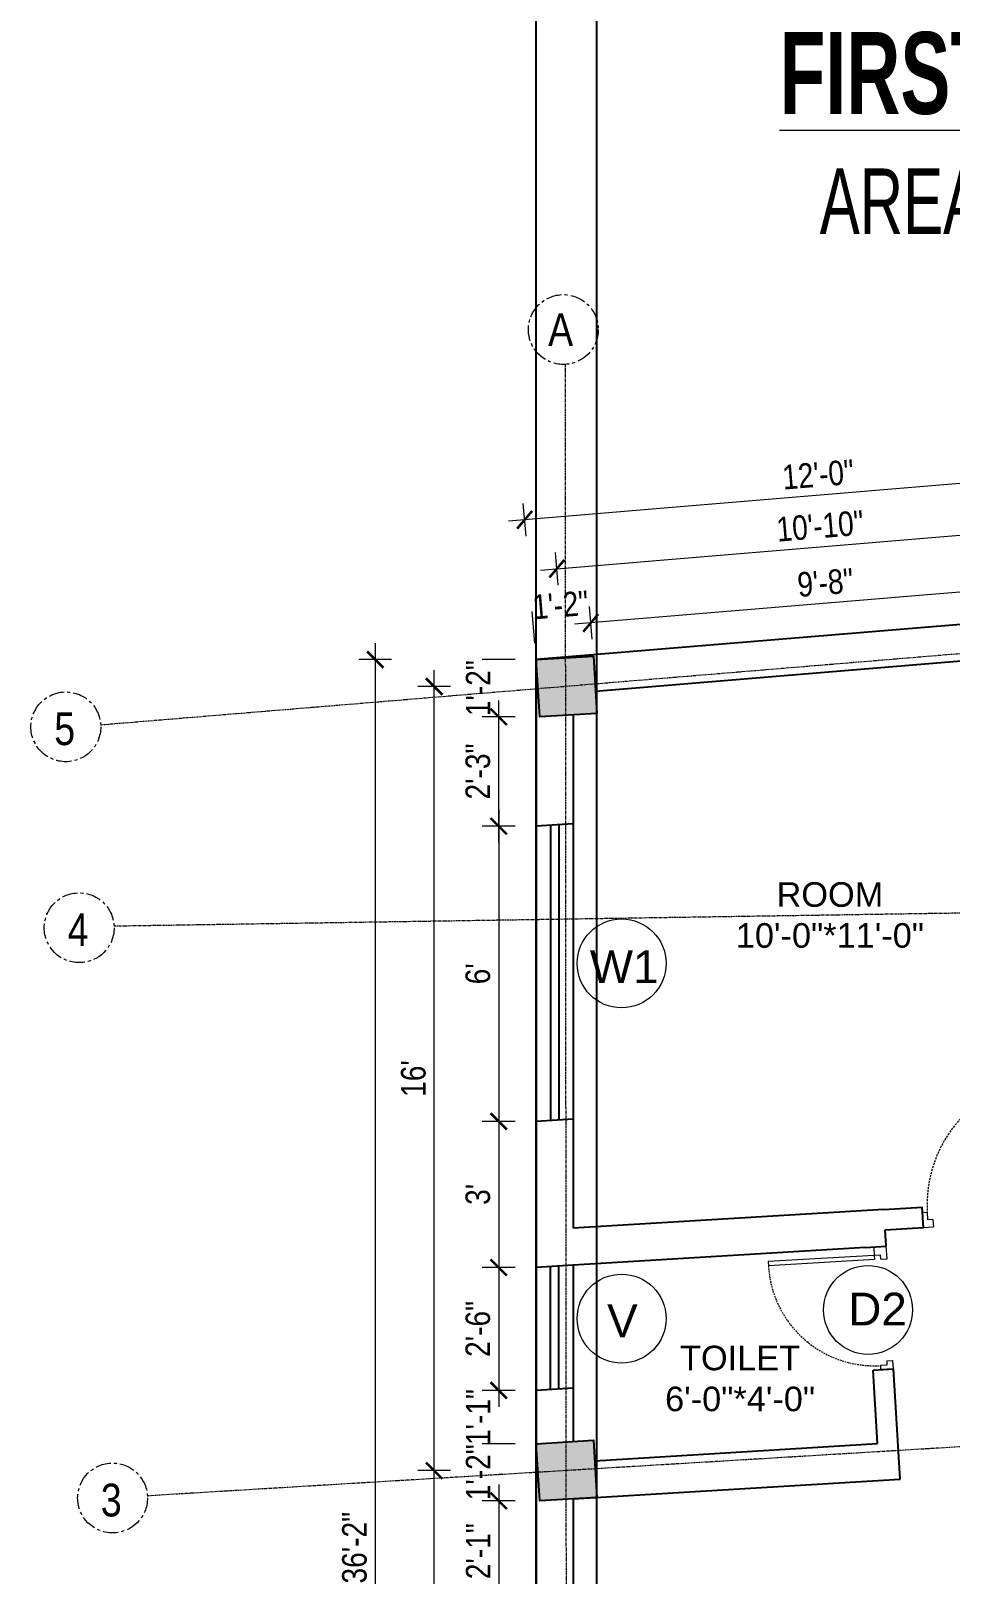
# Model space of a CAD drawing. Header units: inches. Extents: x -10117506 to -5032697, y -6529230 to -3254494.
# Drawn here: x -5037881.2 to -5037656.7, y -3256853.7 to -3256476.5 of the extents above; entities that cross this region are included whole.
import ezdxf

# ---------------------------------------------------------------- set-up
doc = ezdxf.new("R2010")
doc.units = ezdxf.units.IN
doc.header["$LTSCALE"] = 2
doc.header["$MEASUREMENT"] = 0
doc.header["$PDMODE"] = 34
doc.linetypes.add('CENTER', pattern=[2, 1.25, -0.25, 0.25, -0.25])
doc.linetypes.add('HIDDEN', pattern=[0.375, 0.25, -0.125])
doc.layers.get('0').update_dxf_attribs({"linetype": 'CONTINUOUS'})
doc.layers.get('DEFPOINTS').update_dxf_attribs({"color": 141, "linetype": 'CONTINUOUS'})
for name, color, linetype, lineweight in [('Annotate-Lite.w', 177, 'CONTINUOUS', 9), ('Annotations-Bold.w', 177, 'CONTINUOUS', 13), ('DIM 1-100', 4, 'CONTINUOUS', 13), ('Door-Window.w', 4, 'CONTINUOUS', 15), ('TEXT', 181, 'CONTINUOUS', 25), ('Text-100.w', 254, 'CONTINUOUS', 9)]:
    doc.layers.add(name, color=color, linetype=linetype, lineweight=lineweight)
doc.styles.add('ARAIL', font='ARIALN.TTF')
doc.styles.add('Arial', font='arial.ttf', dxfattribs={"width": 0.8, "height": 12})
doc.styles.add('arial.', font='arial.ttf')
doc.styles.add('gaurav', font='arial.ttf')
doc.styles.get("Standard").update_dxf_attribs({"font": 'ARIALN.TTF'})
doc.dimstyles.new('1 by 96', dxfattribs={"dimtxt": 6, "dimasz": 4, "dimexe": 4, "dimexo": 4, "dimgap": 2, "dimtad": 1, "dimdec": 0, "dimzin": 0, "dimdsep": 46, "dimlunit": 4, "dimtxsty": 'Standard', "dimblk": 'ARCHTICK', "dimcen": 0, "dimdle": 4, "dimadec": 0, "dimazin": 0, "dimtfac": 1, "dimtdec": 0, "dimtix": 1, "dimtofl": 0, "dimtmove": 1, "dimatfit": 3, "dimldrblk": 'ARCHTICK', "dimfxl": 4, "dimfxlon": 1, "dimtolj": 1, "dimtzin": 0, "dimlwd": -1, "dimlwe": -1, "dimarcsym": 0})

# ---------------------------------------------------------------- blocks, each defined once
blk = doc.blocks.new('3-0')
at = {"ltscale": 3}
for p, q in [((11063.05, 10097.68), (11065.97, 10099.9)), ((11065.25, 10097.81), (11066.71, 10098.92)), ((11065.97, 10099.9), (11066.71, 10098.92)), ((11063.05, 10097.68), (11064.53, 10095.73)), ((11065.99, 10096.84), (11064.53, 10095.73)), ((11065.99, 10096.84), (11065.25, 10097.81)), ((11085.5, 10074.13), (11110.32, 10092.96)), ((11086.24, 10073.15), (11111.05, 10091.97)), ((11111.05, 10091.97), (11110.32, 10092.96)), ((11084.04, 10073.02), (11082.57, 10071.91)), ((11082.57, 10071.91), (11084.79, 10068.98)), ((11084.04, 10073.02), (11084.78, 10072.04)), ((11084.78, 10072.04), (11086.24, 10073.15)), ((11086.24, 10073.15), (11085.5, 10074.13)), ((11087.72, 10071.2), (11086.24, 10073.15)), ((11084.79, 10068.98), (11087.72, 10071.2))]:
    blk.add_line(p, q, dxfattribs=at)
at = {"layer": 'Door-Window.w', "color": 9, "linetype": 'HIDDEN', "lineweight": 18}
blk.add_arc((11085.5, 10074.13), 31.16, 37.1906, 127.1465, dxfattribs=at)
blk = doc.blocks.new('_ArchTick')
at = {"color": 0, "linetype": 'ByBlock', "const_width": 0.15}
blk.add_lwpolyline([(-0.5, -0.5), (0.5, 0.5)], dxfattribs=at)
blk = doc.blocks.new('*D1204')
at = {"layer": 'DEFPOINTS', "color": 0, "ltscale": 0.5, "transparency": 16777216}
for p in [(-5037757.79, -3256670.88), (-5037766.97, -3256743.01), (-5037757.79, -3256743.01)]:
    blk.add_point(p, dxfattribs=at)
at = {"layer": 'DIM 1-100', "color": 0, "ltscale": 0.5, "transparency": 16777216}
for p, q in [((-5037766.97, -3256666.88), (-5037766.97, -3256747.01)), ((-5037762.97, -3256670.88), (-5037770.97, -3256670.88)), ((-5037762.97, -3256743.01), (-5037770.97, -3256743.01))]:
    blk.add_line(p, q, dxfattribs=at)
at = {"layer": 'DIM 1-100', "color": 0, "ltscale": 0.5, "transparency": 16777216, "xscale": 4, "yscale": 4, "zscale": 4}
for p, rotation in [((-5037766.97, -3256670.88), 90), ((-5037766.97, -3256743.01), 270)]:
    blk.add_blockref('_ArchTick', p, dxfattribs=dict(at, rotation=rotation))
at = {"layer": 'DIM 1-100', "color": 0, "ltscale": 0.5, "transparency": 16777216, "insert": (-5037772.03, -3256706.95), "char_height": 6, "attachment_point": 5, "rotation": 90}
blk.add_mtext("\\A1;6'", dxfattribs=at)
blk = doc.blocks.new('*D1205')
at = {"layer": 'DEFPOINTS', "color": 0, "ltscale": 0.5, "transparency": 16777216}
for p in [(-5037757.79, -3256743.01), (-5037766.97, -3256778.71), (-5037757.79, -3256778.71)]:
    blk.add_point(p, dxfattribs=at)
at = {"layer": 'DIM 1-100', "color": 0, "ltscale": 0.5, "transparency": 16777216}
for p, q in [((-5037766.97, -3256739.01), (-5037766.97, -3256782.71)), ((-5037762.97, -3256743.01), (-5037770.97, -3256743.01)), ((-5037762.97, -3256778.71), (-5037770.97, -3256778.71))]:
    blk.add_line(p, q, dxfattribs=at)
at = {"layer": 'DIM 1-100', "color": 0, "ltscale": 0.5, "transparency": 16777216, "xscale": 4, "yscale": 4, "zscale": 4}
for p, rotation in [((-5037766.97, -3256743.01), 90), ((-5037766.97, -3256778.71), 270)]:
    blk.add_blockref('_ArchTick', p, dxfattribs=dict(at, rotation=rotation))
at = {"layer": 'DIM 1-100', "color": 0, "ltscale": 0.5, "transparency": 16777216, "insert": (-5037772.03, -3256760.86), "char_height": 6, "attachment_point": 5, "rotation": 90}
blk.add_mtext("\\A1;3'", dxfattribs=at)
blk = doc.blocks.new('*D1206')
at = {"layer": 'DEFPOINTS', "color": 0, "ltscale": 0.5, "transparency": 16777216}
for p in [(-5037757.79, -3256778.71), (-5037766.97, -3256808.76), (-5037757.79, -3256808.76)]:
    blk.add_point(p, dxfattribs=at)
at = {"layer": 'DIM 1-100', "color": 0, "ltscale": 0.5, "transparency": 16777216}
for p, q in [((-5037766.97, -3256774.71), (-5037766.97, -3256812.76)), ((-5037762.97, -3256778.71), (-5037770.97, -3256778.71)), ((-5037762.97, -3256808.76), (-5037770.97, -3256808.76))]:
    blk.add_line(p, q, dxfattribs=at)
at = {"layer": 'DIM 1-100', "color": 0, "ltscale": 0.5, "transparency": 16777216, "xscale": 4, "yscale": 4, "zscale": 4}
for p, rotation in [((-5037766.97, -3256778.71), 90), ((-5037766.97, -3256808.76), 270)]:
    blk.add_blockref('_ArchTick', p, dxfattribs=dict(at, rotation=rotation))
at = {"layer": 'DIM 1-100', "color": 0, "ltscale": 0.5, "transparency": 16777216, "insert": (-5037772.03, -3256793.74), "char_height": 6, "attachment_point": 5, "rotation": 90}
blk.add_mtext('\\A1;2\'-6"', dxfattribs=at)
blk = doc.blocks.new('*D1207')
at = {"layer": 'DEFPOINTS', "color": 0, "ltscale": 0.5, "transparency": 16777216}
for p in [(-5037757.79, -3256808.76), (-5037766.97, -3256821.79), (-5037757.79, -3256821.79)]:
    blk.add_point(p, dxfattribs=at)
at = {"layer": 'DIM 1-100', "color": 0, "ltscale": 0.5, "transparency": 16777216}
for p, q in [((-5037762.97, -3256808.76), (-5037770.97, -3256808.76)), ((-5037762.97, -3256821.79), (-5037770.97, -3256821.79))]:
    blk.add_line(p, q, dxfattribs=at)
at = {"layer": 'DIM 1-100', "color": 0, "ltscale": 0.5, "transparency": 16777216, "insert": (-5037771.98, -3256815.28), "char_height": 6, "attachment_point": 5, "rotation": 90}
blk.add_mtext('\\A1;1\'-1"', dxfattribs=at)
blk = doc.blocks.new('*D1208')
at = {"layer": 'DEFPOINTS', "color": 0, "ltscale": 0.5, "transparency": 16777216}
for p in [(-5037757.79, -3256821.79), (-5037766.97, -3256835.76), (-5037756.94, -3256835.76)]:
    blk.add_point(p, dxfattribs=at)
at = {"layer": 'DIM 1-100', "color": 0, "ltscale": 0.5, "transparency": 16777216}
for p, q in [((-5037762.97, -3256821.79), (-5037770.97, -3256821.79)), ((-5037762.97, -3256835.76), (-5037770.97, -3256835.76))]:
    blk.add_line(p, q, dxfattribs=at)
at = {"layer": 'DIM 1-100', "color": 0, "ltscale": 0.5, "transparency": 16777216, "insert": (-5037771.98, -3256828.77), "char_height": 6, "attachment_point": 5, "rotation": 90}
blk.add_mtext('\\A1;1\'-2"', dxfattribs=at)
blk = doc.blocks.new('*D1209')
at = {"layer": 'DEFPOINTS', "color": 0, "ltscale": 0.5, "transparency": 16777216}
for p in [(-5037756.94, -3256835.76), (-5037766.97, -3256860.36), (-5037757.79, -3256860.36)]:
    blk.add_point(p, dxfattribs=at)
at = {"layer": 'DIM 1-100', "color": 0, "ltscale": 0.5, "transparency": 16777216}
for p, q in [((-5037766.97, -3256831.76), (-5037766.97, -3256864.36)), ((-5037762.97, -3256835.76), (-5037770.97, -3256835.76)), ((-5037762.97, -3256860.36), (-5037770.97, -3256860.36))]:
    blk.add_line(p, q, dxfattribs=at)
at = {"layer": 'DIM 1-100', "color": 0, "ltscale": 0.5, "transparency": 16777216, "xscale": 4, "yscale": 4, "zscale": 4}
for p, rotation in [((-5037766.97, -3256835.76), 90), ((-5037766.97, -3256860.36), 270)]:
    blk.add_blockref('_ArchTick', p, dxfattribs=dict(at, rotation=rotation))
at = {"layer": 'DIM 1-100', "color": 0, "ltscale": 0.5, "transparency": 16777216, "insert": (-5037771.98, -3256848.06), "char_height": 6, "attachment_point": 5, "rotation": 90}
blk.add_mtext('\\A1;2\'-1"', dxfattribs=at)
blk = doc.blocks.new('*D1232')
at = {"layer": 'DEFPOINTS', "color": 0, "ltscale": 0.5, "transparency": 16777216}
for p in [(-5037766.97, -3256644.15), (-5037756.94, -3256644.15), (-5037757.79, -3256670.88)]:
    blk.add_point(p, dxfattribs=at)
at = {"layer": 'DIM 1-100', "color": 0, "ltscale": 0.5, "transparency": 16777216}
for p, q in [((-5037766.97, -3256674.88), (-5037766.97, -3256640.15)), ((-5037762.97, -3256644.15), (-5037770.97, -3256644.15)), ((-5037762.97, -3256670.88), (-5037770.97, -3256670.88))]:
    blk.add_line(p, q, dxfattribs=at)
at = {"layer": 'DIM 1-100', "color": 0, "ltscale": 0.5, "transparency": 16777216, "xscale": 4, "yscale": 4, "zscale": 4}
for p, rotation in [((-5037766.97, -3256644.15), 90), ((-5037766.97, -3256670.88), 270)]:
    blk.add_blockref('_ArchTick', p, dxfattribs=dict(at, rotation=rotation))
at = {"layer": 'DIM 1-100', "color": 0, "ltscale": 0.5, "transparency": 16777216, "insert": (-5037772.03, -3256657.52), "char_height": 6, "attachment_point": 5, "rotation": 90}
blk.add_mtext('\\A1;2\'-3"', dxfattribs=at)
blk = doc.blocks.new('*D1233')
at = {"layer": 'DEFPOINTS', "color": 0, "ltscale": 0.5, "transparency": 16777216}
for p in [(-5037766.97, -3256630.18), (-5037757.79, -3256630.18), (-5037756.94, -3256644.15)]:
    blk.add_point(p, dxfattribs=at)
at = {"layer": 'DIM 1-100', "color": 0, "ltscale": 0.5, "transparency": 16777216}
for p, q in [((-5037762.97, -3256630.18), (-5037770.97, -3256630.18)), ((-5037762.97, -3256644.15), (-5037770.97, -3256644.15))]:
    blk.add_line(p, q, dxfattribs=at)
at = {"layer": 'DIM 1-100', "color": 0, "ltscale": 0.5, "transparency": 16777216, "insert": (-5037771.98, -3256637.16), "char_height": 6, "attachment_point": 5, "rotation": 90}
blk.add_mtext('\\A1;1\'-2"', dxfattribs=at)
blk = doc.blocks.new('*D1234')
at = {"layer": 'DEFPOINTS', "color": 0, "ltscale": 0.5, "transparency": 16777216}
for p in [(-5037623.36, -3256597.2), (-5037620.97, -3256625.98), (-5037750.38, -3256636.74)]:
    blk.add_point(p, dxfattribs=at)
at = {"layer": 'DIM 1-100', "color": 0, "ltscale": 0.5, "transparency": 16777216}
for p, q in [((-5037623.03, -3256601.19), (-5037623.69, -3256593.22)), ((-5037756.76, -3256608.29), (-5037619.37, -3256596.87)), ((-5037752.44, -3256611.95), (-5037753.1, -3256603.97))]:
    blk.add_line(p, q, dxfattribs=at)
at = {"layer": 'DIM 1-100', "color": 0, "ltscale": 0.5, "transparency": 16777216, "xscale": 4, "yscale": 4, "zscale": 4}
for p, rotation in [((-5037623.36, -3256597.2), 4.751526984655431), ((-5037752.77, -3256607.96), 184.7515269846554)]:
    blk.add_blockref('_ArchTick', p, dxfattribs=dict(at, rotation=rotation))
at = {"layer": 'DIM 1-100', "color": 0, "ltscale": 0.5, "transparency": 16777216, "insert": (-5037688.48, -3256597.54), "char_height": 6, "attachment_point": 5, "rotation": 4.7515}
blk.add_mtext('\\A1;10\'-10"', dxfattribs=at)
blk = doc.blocks.new('*D1236')
at = {"layer": 'DEFPOINTS', "color": 0, "ltscale": 0.5, "transparency": 16777216}
for p in [(-5037744.49, -3256621.21), (-5037628.38, -3256619.42), (-5037743.81, -3256629.33)]:
    blk.add_point(p, dxfattribs=at)
at = {"layer": 'DIM 1-100', "color": 0, "ltscale": 0.5, "transparency": 16777216}
for p, q in [((-5037625.04, -3256611.28), (-5037748.47, -3256621.54)), ((-5037628.71, -3256615.43), (-5037629.36, -3256607.63)), ((-5037744.16, -3256625.2), (-5037744.82, -3256617.22))]:
    blk.add_line(p, q, dxfattribs=at)
at = {"layer": 'DIM 1-100', "color": 0, "ltscale": 0.5, "transparency": 16777216, "xscale": 4, "yscale": 4, "zscale": 4}
for p, rotation in [((-5037629.03, -3256611.61), 4.751526986199588), ((-5037744.49, -3256621.21), 184.7515269861995)]:
    blk.add_blockref('_ArchTick', p, dxfattribs=dict(at, rotation=rotation))
at = {"layer": 'DIM 1-100', "color": 0, "ltscale": 0.5, "transparency": 16777216, "insert": (-5037687.18, -3256611.37), "char_height": 6, "attachment_point": 5, "rotation": 4.7515}
blk.add_mtext('\\A1;9\'-8"', dxfattribs=at)
blk = doc.blocks.new('*D1237')
at = {"layer": 'DEFPOINTS', "color": 0, "ltscale": 0.5, "transparency": 16777216}
for p in [(-5037758.44, -3256622.37), (-5037757.79, -3256630.18), (-5037743.81, -3256629.33)]:
    blk.add_point(p, dxfattribs=at)
at = {"layer": 'DIM 1-100', "color": 0, "ltscale": 0.5, "transparency": 16777216}
for p, q in [((-5037758.12, -3256626.19), (-5037758.77, -3256618.38)), ((-5037744.16, -3256625.2), (-5037744.82, -3256617.22))]:
    blk.add_line(p, q, dxfattribs=at)
at = {"layer": 'DIM 1-100', "color": 0, "ltscale": 0.5, "transparency": 16777216, "insert": (-5037751.88, -3256616.8), "char_height": 6, "attachment_point": 5, "rotation": 4.7515}
blk.add_mtext('\\A1;1\'-2"', dxfattribs=at)
blk = doc.blocks.new('*D1246')
at = {"layer": 'DEFPOINTS', "color": 0, "ltscale": 0.5, "transparency": 16777216}
for p in [(-5037760.63, -3256596.01), (-5037613.61, -3256618.19), (-5037757.79, -3256630.18)]:
    blk.add_point(p, dxfattribs=at)
at = {"layer": 'DIM 1-100', "color": 0, "ltscale": 0.5, "transparency": 16777216}
for p, q in [((-5037616.12, -3256588.01), (-5037616.79, -3256580.04)), ((-5037612.47, -3256583.69), (-5037764.61, -3256596.34)), ((-5037760.3, -3256599.99), (-5037760.96, -3256592.02))]:
    blk.add_line(p, q, dxfattribs=at)
at = {"layer": 'DIM 1-100', "color": 0, "ltscale": 0.5, "transparency": 16777216, "xscale": 4, "yscale": 4, "zscale": 4}
for p, rotation in [((-5037616.45, -3256584.02), 4.751526984927006), ((-5037760.63, -3256596.01), 184.751526984927)]:
    blk.add_blockref('_ArchTick', p, dxfattribs=dict(at, rotation=rotation))
at = {"layer": 'DIM 1-100', "color": 0, "ltscale": 0.5, "transparency": 16777216, "insert": (-5037688.96, -3256584.97), "char_height": 6, "attachment_point": 5, "rotation": 4.7515}
blk.add_mtext('\\A1;12\'-0"', dxfattribs=at)
blk = doc.blocks.new('*D1248')
at = {"layer": 'DEFPOINTS', "color": 0, "ltscale": 0.5, "transparency": 16777216}
for p in [(-5037782.73, -3256828.35), (-5037750.38, -3256828.35), (-5037750.38, -3256963.6)]:
    blk.add_point(p, dxfattribs=at)
at = {"layer": 'DIM 1-100', "color": 0, "ltscale": 0.5, "transparency": 16777216}
for p, q in [((-5037782.73, -3256967.6), (-5037782.73, -3256824.35)), ((-5037778.73, -3256828.35), (-5037786.73, -3256828.35)), ((-5037778.73, -3256963.6), (-5037786.73, -3256963.6))]:
    blk.add_line(p, q, dxfattribs=at)
at = {"layer": 'DIM 1-100', "color": 0, "ltscale": 0.5, "transparency": 16777216, "xscale": 4, "yscale": 4, "zscale": 4}
for p, rotation in [((-5037782.73, -3256828.35), 90), ((-5037782.73, -3256963.6), 270)]:
    blk.add_blockref('_ArchTick', p, dxfattribs=dict(at, rotation=rotation))
at = {"layer": 'DIM 1-100', "color": 0, "ltscale": 0.5, "transparency": 16777216, "insert": (-5037787.79, -3256895.98), "char_height": 6, "attachment_point": 5, "rotation": 90}
blk.add_mtext('\\A1;11\'-3"', dxfattribs=at)
blk = doc.blocks.new('*D1249')
at = {"layer": 'DEFPOINTS', "color": 0, "ltscale": 0.5, "transparency": 16777216}
for p in [(-5037782.73, -3256636.74), (-5037750.38, -3256636.74), (-5037750.38, -3256828.35)]:
    blk.add_point(p, dxfattribs=at)
at = {"layer": 'DIM 1-100', "color": 0, "ltscale": 0.5, "transparency": 16777216}
for p, q in [((-5037782.73, -3256832.35), (-5037782.73, -3256632.74)), ((-5037778.73, -3256636.74), (-5037786.73, -3256636.74)), ((-5037778.73, -3256828.35), (-5037786.73, -3256828.35))]:
    blk.add_line(p, q, dxfattribs=at)
at = {"layer": 'DIM 1-100', "color": 0, "ltscale": 0.5, "transparency": 16777216, "xscale": 4, "yscale": 4, "zscale": 4}
for p, rotation in [((-5037782.73, -3256636.74), 90), ((-5037782.73, -3256828.35), 270)]:
    blk.add_blockref('_ArchTick', p, dxfattribs=dict(at, rotation=rotation))
at = {"layer": 'DIM 1-100', "color": 0, "ltscale": 0.5, "transparency": 16777216, "insert": (-5037787.79, -3256732.55), "char_height": 6, "attachment_point": 5, "rotation": 90}
blk.add_mtext("\\A1;16'", dxfattribs=at)
blk = doc.blocks.new('*D1238')
at = {"layer": 'DEFPOINTS', "color": 0, "ltscale": 0.5, "transparency": 16777216}
for p in [(-5037757.79, -3256630.18), (-5037797.12, -3257064.23), (-5037757.79, -3257064.23)]:
    blk.add_point(p, dxfattribs=at)
at = {"layer": 'DIM 1-100', "color": 0, "ltscale": 0.5, "transparency": 16777216}
for p, q in [((-5037797.12, -3256626.18), (-5037797.12, -3257068.23)), ((-5037793.12, -3256630.18), (-5037801.12, -3256630.18)), ((-5037793.12, -3257064.23), (-5037801.12, -3257064.23))]:
    blk.add_line(p, q, dxfattribs=at)
at = {"layer": 'DIM 1-100', "color": 0, "ltscale": 0.5, "transparency": 16777216, "xscale": 4, "yscale": 4, "zscale": 4}
for p, rotation in [((-5037797.12, -3256630.18), 90), ((-5037797.12, -3257064.23), 270)]:
    blk.add_blockref('_ArchTick', p, dxfattribs=dict(at, rotation=rotation))
at = {"layer": 'DIM 1-100', "color": 0, "ltscale": 0.5, "transparency": 16777216, "insert": (-5037802.18, -3256847.2), "char_height": 6, "attachment_point": 5, "rotation": 90}
blk.add_mtext('\\A1;36\'-2"', dxfattribs=at)

msp = doc.modelspace()

# ---------------------------------------------------------------- hatches: boundary and pattern name
at = {"ltscale": 0.5}
for points in [[(-5037743.81, -3256629.33), (-5037757.79, -3256630.18), (-5037756.94, -3256644.15), (-5037742.97, -3256643.31)], [(-5037743.81, -3256820.94), (-5037757.79, -3256821.79), (-5037756.94, -3256835.76), (-5037742.97, -3256834.92)]]:
    msp.add_hatch(color=1, dxfattribs=at).paths.add_polyline_path(points)

# ---------------------------------------------------------------- linework, layer by layer
for p, q in [((-5037613.61, -3256618.19), (-5037757.79, -3256630.18)), ((-5037757.79, -3256630.18), (-5037757.79, -3257064.23)), ((-5037627.83, -3256628.41), (-5037743.29, -3256638)), ((-5037748.79, -3256643.66), (-5037748.79, -3256769.15)), ((-5037748.79, -3256670.34), (-5037757.79, -3256670.88)), ((-5037754.29, -3256670.67), (-5037754.29, -3256742.8)), ((-5037752.29, -3256670.55), (-5037752.29, -3256742.68)), ((-5037748.79, -3256742.47), (-5037757.79, -3256743.01)), ((-5037672.91, -3256764.57), (-5037748.79, -3256769.15)), ((-5037672.91, -3256764.57), (-5037663.54, -3256764)), ((-5037663.24, -3256768.99), (-5037663.54, -3256764)), ((-5037672.61, -3256769.56), (-5037663.24, -3256768.99)), ((-5037672.37, -3256773.55), (-5037672.61, -3256769.56)), ((-5037677.36, -3256773.85), (-5037672.37, -3256773.55)), ((-5037677.36, -3256773.85), (-5037748.79, -3256778.17)), ((-5037748.79, -3256778.17), (-5037757.79, -3256778.71)), ((-5037754.29, -3256808.55), (-5037754.29, -3256778.5)), ((-5037752.29, -3256808.43), (-5037752.29, -3256778.38)), ((-5037748.79, -3256778.17), (-5037748.79, -3256821.24)), ((-5037675.55, -3256803.8), (-5037670.56, -3256803.49)), ((-5037668.93, -3256830.45), (-5037670.56, -3256803.49)), ((-5037674.47, -3256821.76), (-5037675.55, -3256803.8)), ((-5037748.79, -3256808.22), (-5037757.79, -3256808.76)), ((-5037743.51, -3256825.93), (-5037674.47, -3256821.76)), ((-5037748.79, -3256835.27), (-5037668.93, -3256830.45)), ((-5037748.79, -3256835.27), (-5037748.79, -3256956.49))]:
    msp.add_line(p, q, dxfattribs=at)
for p in [(-5037757.79, -3257064.23), (-5037742.97, -3257063.33)]:
    msp.add_xline(p, (0, 1), dxfattribs=at)
for points in [[(-5037757.79, -3256630.18), (-5037743.81, -3256629.33), (-5037742.97, -3256643.31), (-5037756.94, -3256644.15)], [(-5037757.79, -3256821.79), (-5037743.81, -3256820.94), (-5037742.97, -3256834.92), (-5037756.94, -3256835.76)]]:
    msp.add_lwpolyline(points, close=True, dxfattribs=at)
at = {"layer": 'Annotate-Lite.w', "ltscale": 0.005}
for centre in [(-5037736.95, -3256704.42), (-5037736.95, -3256791.21), (-5037676.76, -3256789.09)]:
    msp.add_circle(centre, 10.86, dxfattribs=at)
at = {"layer": 'Annotations-Bold.w', "linetype": 'CENTER', "ltscale": 0.3}
for p, q in [((-5037750.75, -3256558.03), (-5037750.31, -3257141.1)), ((-5037441.35, -3256611.07), (-5037864.17, -3256646.18)), ((-5037436.76, -3256688.77), (-5037860.91, -3256695.33)), ((-5037429.49, -3256808.97), (-5037852.76, -3256834.54))]:
    msp.add_line(p, q, dxfattribs=at)
at = {"layer": 'Annotations-Bold.w', "linetype": 'CENTER', "ltscale": 1.5}
for centre in [(-5037751.18, -3256549.51), (-5037872.69, -3256646.6), (-5037869.43, -3256695.7), (-5037861.27, -3256835.05)]:
    msp.add_circle(centre, 8.53, dxfattribs=at)

# ---------------------------------------------------------------- block references
at = {"layer": 'Door-Window.w', "linetype": 'ByBlock'}
for p, xscale, yscale, zscale, rotation in [((-5035409.82, -3271573.78), 0.999791003999291, 0.9997910037636757, 0.9997910039624013, 56.2665392409472), ((-5025330.73, -3254942.09), 0.8331589851548311, 0.8331589852459729, 0.8331589850765497, 146.1901973394379)]:
    msp.add_blockref('3-0', p, dxfattribs=dict(at, xscale=xscale, yscale=yscale, zscale=zscale, rotation=rotation))

# ---------------------------------------------------------------- texts
at = {"layer": 'Annotate-Lite.w', "ltscale": 0.005, "char_height": 8, "attachment_point": 1, "style": 'gaurav'}
for s, insert in [('W1', (-5037744.71, -3256701.23)), ('D2', (-5037681.58, -3256784.88)), ('V', (-5037740.48, -3256787.76))]:
    msp.add_mtext_dynamic_manual_height_columns(s, width=8, gutter_width=100, heights=[0], dxfattribs=dict(at, insert=insert))
at = {"layer": 'Annotations-Bold.w', "linetype": 'CENTER', "ltscale": 1.5, "char_height": 8, "attachment_point": 1, "style": 'ARAIL'}
for s, insert in [('A', (-5037754.9, -3256545.54)), ('5', (-5037875.52, -3256643.06)), ('4', (-5037872.24, -3256692.14)), ('3', (-5037864.14, -3256831.55))]:
    msp.add_mtext_dynamic_manual_height_columns(s, width=6.5393, gutter_width=100, heights=[0], dxfattribs=dict(at, insert=insert))
at = {"layer": 'TEXT', "lineweight": -2, "char_height": 6, "attachment_point": 5, "style": 'arial.'}
for s, insert in [('ROOM\\P10\'-0"*11\'-0"', (-5037686.08, -3256692.62)), ('TOILET\\P6\'-0"*4\'-0"', (-5037708.02, -3256805.88))]:
    msp.add_mtext_dynamic_manual_height_columns(s, width=45.7314, gutter_width=30, heights=[0], dxfattribs=dict(at, insert=insert))
at = {"layer": 'Text-100.w', "insert": (-5037612.36, -3256476.82), "char_height": 20, "width": 569.1024, "attachment_point": 2, "style": 'Arial'}
msp.add_mtext('\\A1;{\\fArial Narrow|b1|i0|c0|p34;\\L FIRST FLOOR PLAN\\P\\fArial Narrow|b0|i0|c0|p34;\\H0.8x;\\lAREA : 740.82 SQ. FT.\\H1.02306x; }', dxfattribs=at)

# ---------------------------------------------------------------- dimensions: what is measured, and where the dimension line sits
at = {"layer": 'DIM 1-100', "ltscale": 0.5}
dim = msp.add_aligned_dim(p1=(-5037613.61, -3256618.19), p2=(-5037757.79, -3256630.18), distance=-34.29, text='12\'-0"', dimstyle='1 by 96', dxfattribs=at)
dim.commit()
dim.dimension.update_dxf_attribs({"geometry": '*D1246', "text_midpoint": (-5037688.96, -3256584.97)})
for p1, p2, distance, picture, middle in [((-5037750.38, -3256636.74), (-5037620.97, -3256625.98), 28.88, '*D1234', (-5037688.48, -3256597.54)), ((-5037757.79, -3256630.18), (-5037757.79, -3257064.23), -39.33, '*D1238', (-5037802.18, -3256847.2))]:
    dim = msp.add_aligned_dim(p1=p1, p2=p2, distance=distance, dimstyle='1 by 96', dxfattribs=at)
    dim.commit()
    dim.dimension.update_dxf_attribs({"geometry": picture, "text_midpoint": middle})
for base, p1, p2, angle, picture, middle in [((-5037744.49, -3256621.21), (-5037628.38, -3256619.42), (-5037743.81, -3256629.33), 184.7515, '*D1236', (-5037687.18, -3256611.37)), ((-5037758.44, -3256622.37), (-5037743.81, -3256629.33), (-5037757.79, -3256630.18), 184.7515, '*D1237', (-5037751.88, -3256616.8)), ((-5037766.97, -3256630.18), (-5037756.94, -3256644.15), (-5037757.79, -3256630.18), 90, '*D1233', (-5037771.98, -3256637.16)), ((-5037782.73, -3256636.74), (-5037750.38, -3256828.35), (-5037750.38, -3256636.74), 270, '*D1249', (-5037787.79, -3256732.55)), ((-5037766.97, -3256644.15), (-5037757.79, -3256670.88), (-5037756.94, -3256644.15), 90, '*D1232', (-5037772.03, -3256657.52)), ((-5037766.97, -3256743.01), (-5037757.79, -3256670.88), (-5037757.79, -3256743.01), 90, '*D1204', (-5037772.03, -3256706.95)), ((-5037766.97, -3256778.71), (-5037757.79, -3256743.01), (-5037757.79, -3256778.71), 90, '*D1205', (-5037772.03, -3256760.86)), ((-5037766.97, -3256808.76), (-5037757.79, -3256778.71), (-5037757.79, -3256808.76), 90, '*D1206', (-5037772.03, -3256793.74)), ((-5037766.97, -3256821.79), (-5037757.79, -3256808.76), (-5037757.79, -3256821.79), 90, '*D1207', (-5037771.98, -3256815.28)), ((-5037766.97, -3256835.76), (-5037757.79, -3256821.79), (-5037756.94, -3256835.76), 90, '*D1208', (-5037771.98, -3256828.77)), ((-5037782.73, -3256828.35), (-5037750.38, -3256963.6), (-5037750.38, -3256828.35), 270, '*D1248', (-5037787.79, -3256895.98)), ((-5037766.97, -3256860.36), (-5037756.94, -3256835.76), (-5037757.79, -3256860.36), 90, '*D1209', (-5037771.98, -3256848.06))]:
    dim = msp.add_linear_dim(base=base, p1=p1, p2=p2, angle=angle, dimstyle='1 by 96', dxfattribs=at)
    dim.commit()
    dim.dimension.update_dxf_attribs({"geometry": picture, "text_midpoint": middle})

doc.saveas('drawing.dxf')
